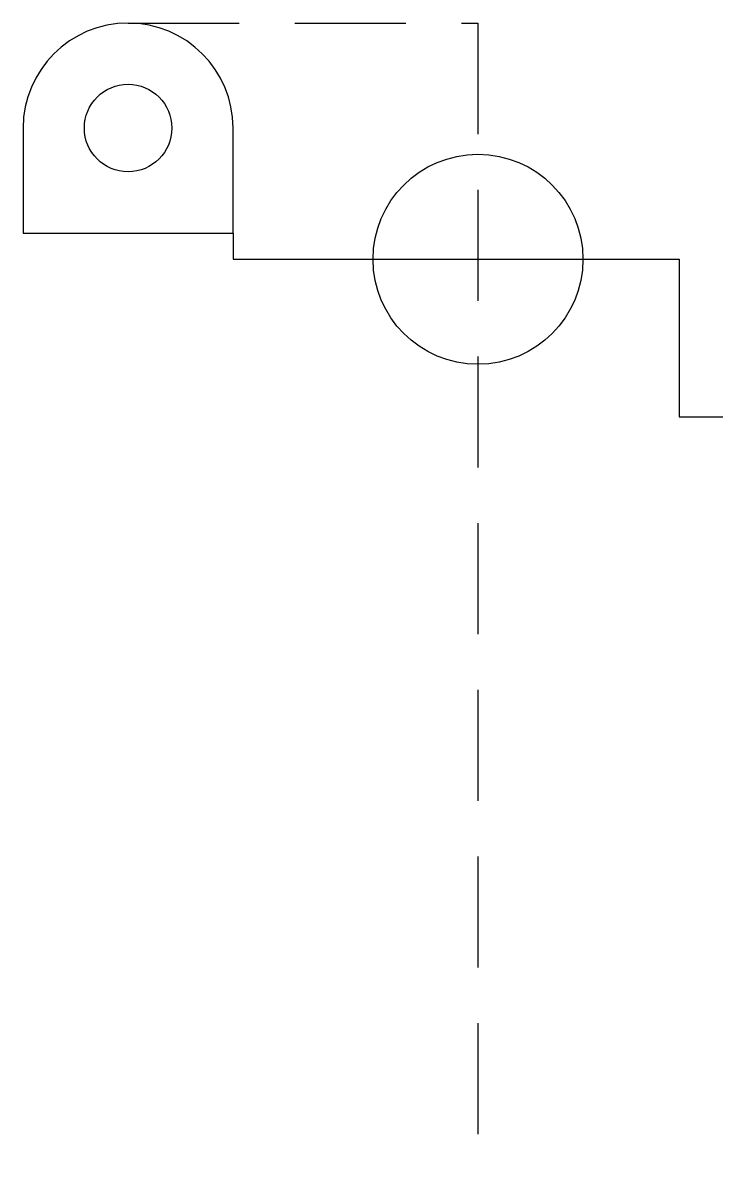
# Model space of a CAD drawing. Header units: millimetres. Extents: x 64 to 144, y 1267 to 1399.
import ezdxf

# ---------------------------------------------------------------- set-up
doc = ezdxf.new("R2010")
doc.units = ezdxf.units.MM
doc.linetypes.add('DASHED', pattern=[19.05, 12.7, -6.35])
doc.layers.add('粗实线', color=7, linetype='Continuous', lineweight=30)
doc.layers.add('虚线', color=7, linetype='DASHED')

msp = doc.modelspace()

# ---------------------------------------------------------------- linework, layer by layer
msp.add_circle((116.03, 1371.66), 12)
at = {"layer": '粗实线'}
for p, q in [((64.03, 1386.66), (64.03, 1374.66)), ((88.03, 1374.66), (88.03, 1386.66)), ((64.03, 1374.66), (88.03, 1374.66)), ((88.03, 1374.66), (88.03, 1371.66)), ((88.03, 1371.66), (139.03, 1371.66)), ((139.03, 1371.66), (139.03, 1353.66)), ((139.03, 1353.66), (144.03, 1353.66))]:
    msp.add_line(p, q, dxfattribs=at)
msp.add_circle((76.03, 1386.66), 5, dxfattribs=at)
msp.add_arc((76.03, 1386.66), 12, 0, 180, dxfattribs=at)
at = {"layer": '虚线'}
for p, q in [((76.03, 1398.66), (116.03, 1398.66)), ((116.03, 1398.66), (116.03, 1266.66))]:
    msp.add_line(p, q, dxfattribs=at)

doc.saveas('drawing.dxf')
